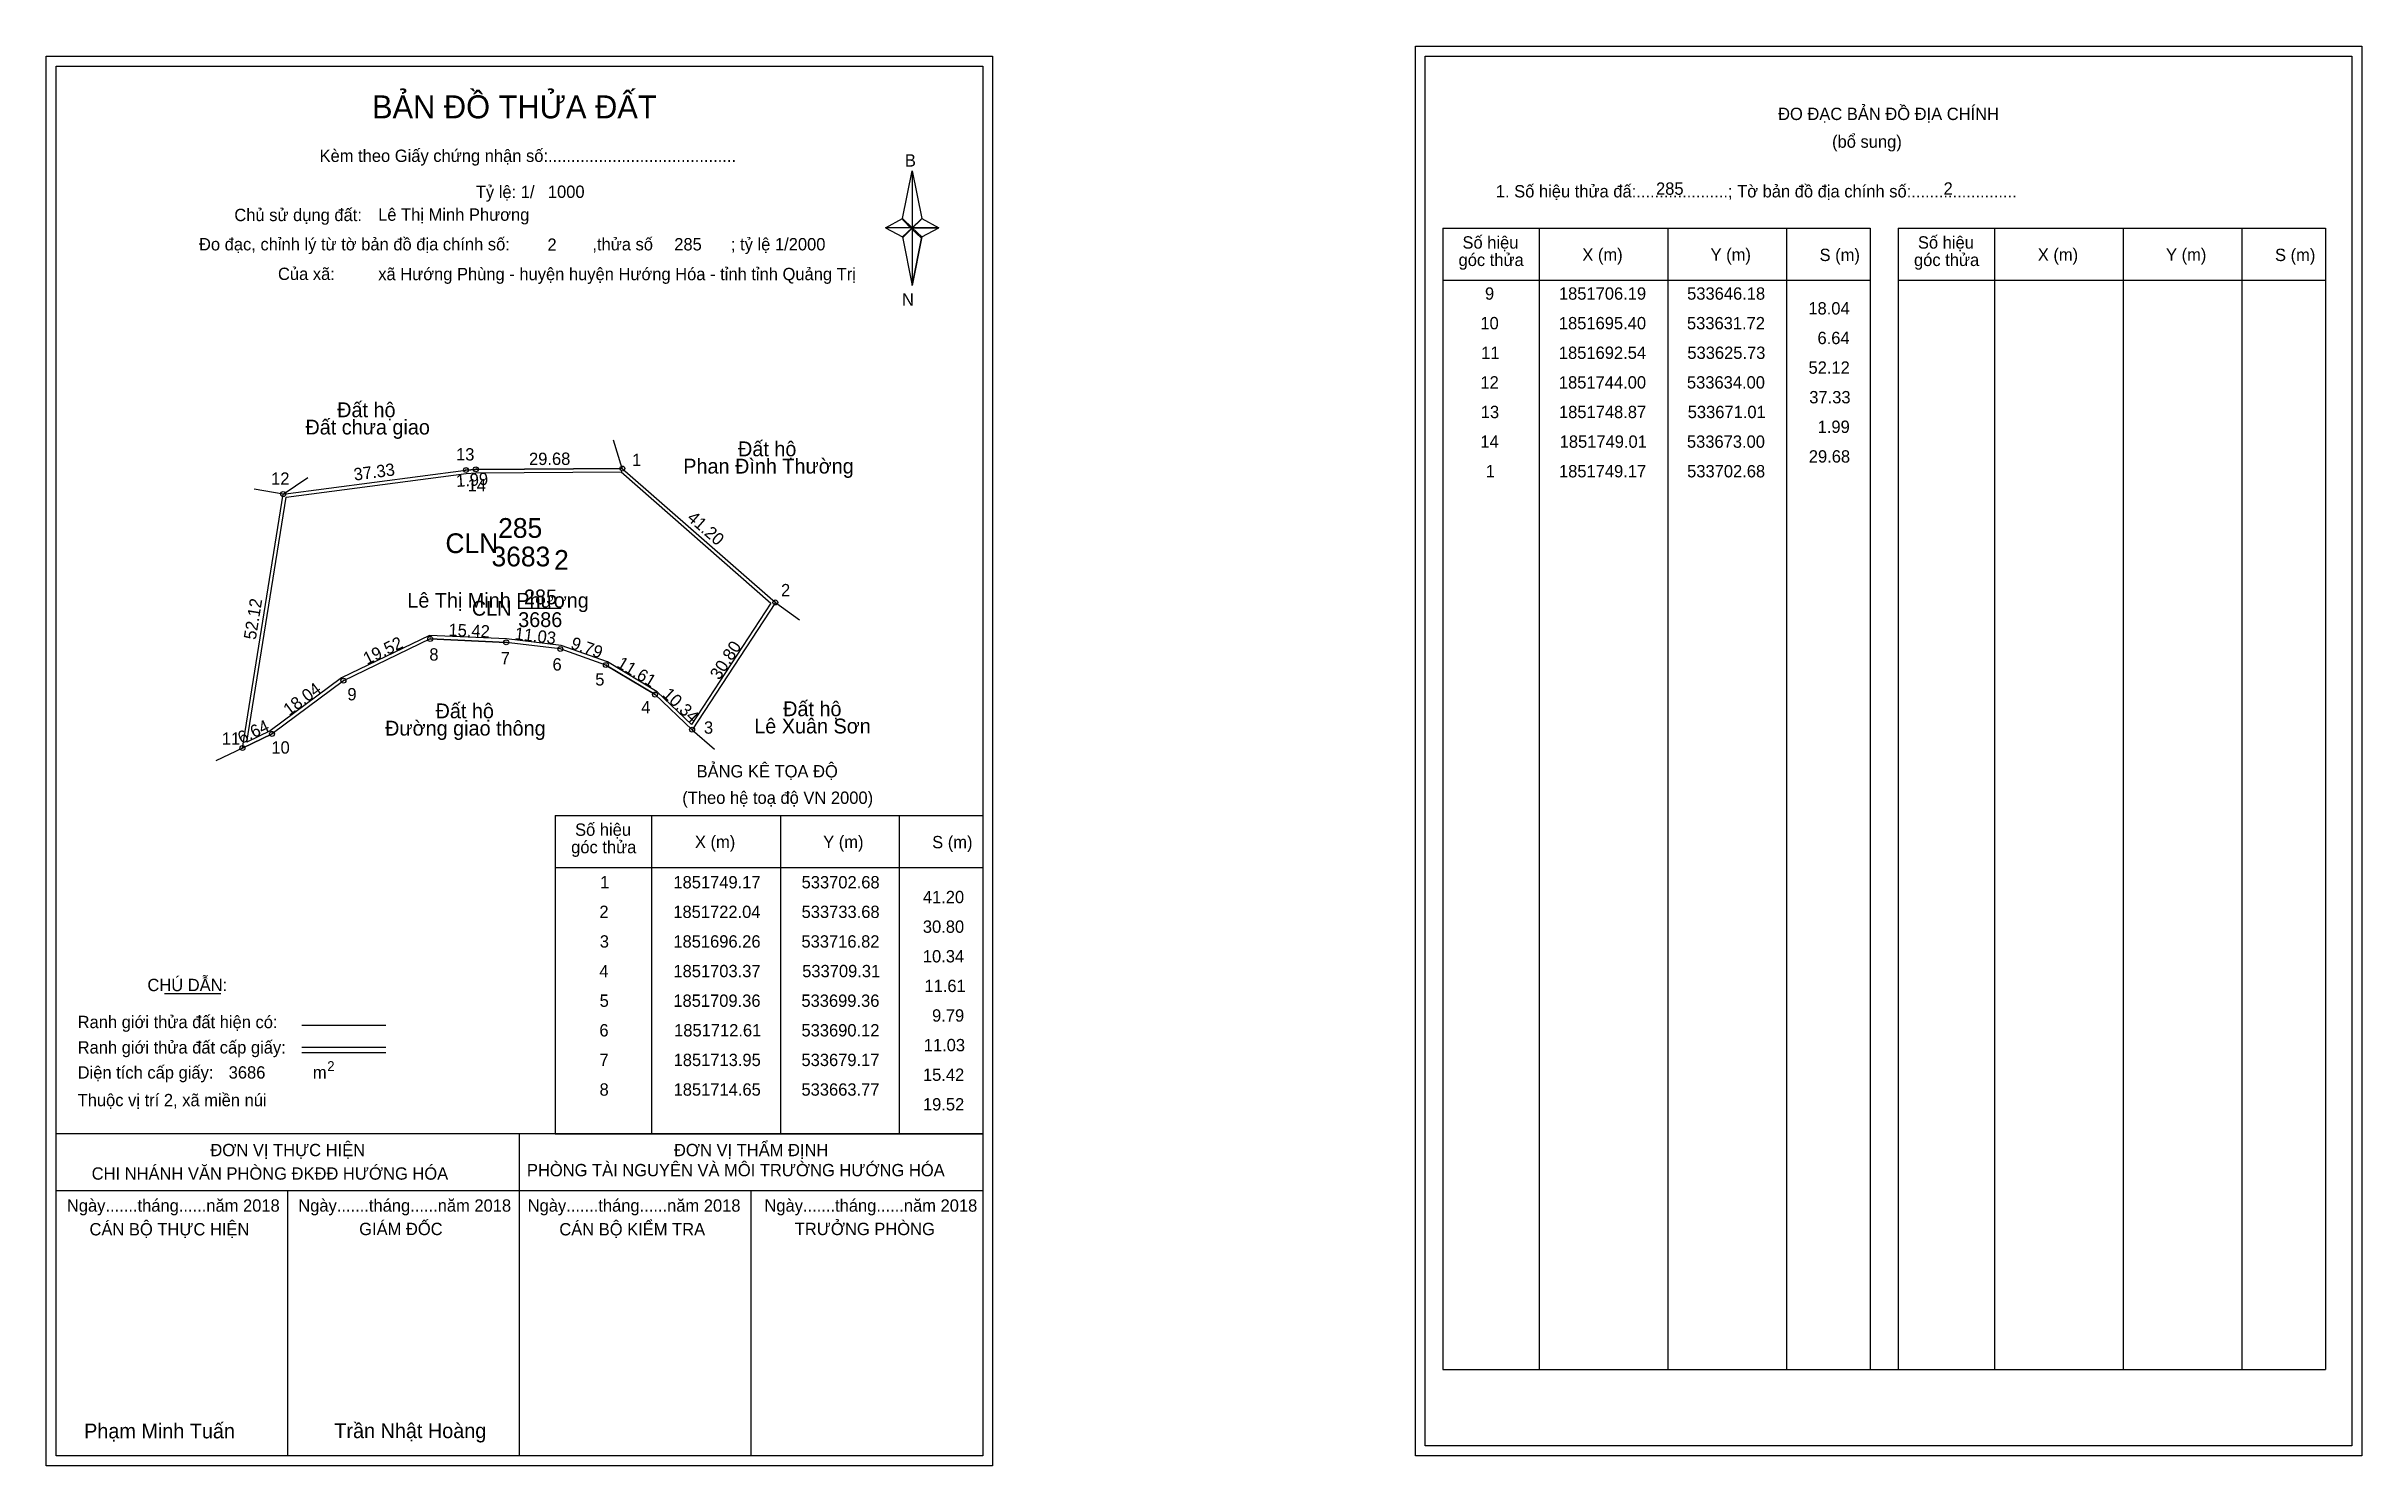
# Model space of a CAD drawing. Extents: x 533586 to 534055, y 1851547 to 1851835.
import ezdxf

# ---------------------------------------------------------------- set-up
doc = ezdxf.new("R2010")
doc.units = 0
for name, color, linetype in [('Level 1', 7, 'Continuous'), ('Level 10', 7, 'Continuous'), ('Level 11', 7, 'Continuous'), ('Level 13', 7, 'Continuous'), ('Level 2', 7, 'Continuous'), ('Level 27', 7, 'Continuous'), ('Level 3', 7, 'Continuous'), ('Level 36', 7, 'Continuous'), ('Level 4', 7, 'Continuous'), ('Level 49', 7, 'Continuous'), ('Level 5', 7, 'Continuous'), ('Level 53', 7, 'Continuous'), ('Level 55', 7, 'Continuous'), ('Level 6', 7, 'Continuous'), ('Level 63', 7, 'Continuous'), ('Level 7', 7, 'Continuous'), ('Level 9', 7, 'Continuous')]:
    doc.layers.add(name, color=color, linetype=linetype)

msp = doc.modelspace()

# ---------------------------------------------------------------- linework, layer by layer
at = {"layer": 'Level 1'}
for p, q in [((533588, 1851830.72), (533588, 1851830.72)), ((533865.32, 1851832.72), (533865.32, 1851832.72)), ((533759.42, 1851799.84), (533761.39, 1851809.48)), ((533761.39, 1851809.48), (533761.39, 1851797.95)), ((533761.39, 1851809.48), (533763.36, 1851799.84)), ((533755.98, 1851797.95), (533759.42, 1851799.84)), ((533759.42, 1851799.84), (533761.39, 1851797.95)), ((533761.24, 1851797.73), (533759.42, 1851799.62)), ((533761.39, 1851797.95), (533759.42, 1851796.11)), ((533761.24, 1851797.73), (533759.42, 1851795.89)), ((533759.42, 1851795.89), (533761.24, 1851797.73)), ((533763.21, 1851799.62), (533761.24, 1851797.73)), ((533761.24, 1851797.73), (533763.21, 1851799.62)), ((533763.21, 1851795.89), (533761.24, 1851797.73)), ((533763.36, 1851799.84), (533761.39, 1851797.95)), ((533761.39, 1851797.95), (533761.39, 1851786.25)), ((533761.39, 1851797.95), (533766.8, 1851797.95)), ((533761.39, 1851797.95), (533763.36, 1851796.11)), ((533763.36, 1851796.11), (533766.8, 1851797.95)), ((533868.86, 1851797.86), (533955.46, 1851797.86)), ((533888.45, 1851566.6), (533888.45, 1851797.86)), ((533914.52, 1851566.6), (533914.52, 1851797.86)), ((533938.49, 1851797.86), (533938.49, 1851566.6)), ((533955.46, 1851797.86), (533955.46, 1851566.6)), ((533961.11, 1851797.86), (534047.72, 1851797.86)), ((533980.7, 1851566.6), (533980.7, 1851797.86)), ((534006.78, 1851566.6), (534006.78, 1851797.86)), ((534030.75, 1851797.86), (534030.75, 1851566.6)), ((534047.72, 1851797.86), (534047.72, 1851566.6)), ((533759.42, 1851796.11), (533761.39, 1851786.25)), ((533763.36, 1851796.11), (533761.39, 1851786.25)), ((533868.86, 1851787.34), (533955.46, 1851787.34)), ((533961.11, 1851787.34), (534047.72, 1851787.34)), ((533689.1, 1851678.89), (533775.7, 1851678.89)), ((533708.69, 1851614.37), (533708.69, 1851678.89)), ((533734.76, 1851614.37), (533734.76, 1851678.89)), ((533758.73, 1851678.89), (533758.73, 1851614.37)), ((533689.1, 1851668.36), (533775.7, 1851668.36)), ((533609.92, 1851642.78), (533621.32, 1851642.78)), ((533637.78, 1851636.38), (533654.8, 1851636.38)), ((533637.78, 1851631.93), (533654.8, 1851631.93)), ((533637.78, 1851630.84), (533654.8, 1851630.84)), ((533694.83, 1851614.37), (533588, 1851614.37)), ((533775.7, 1851614.37), (533670.86, 1851614.37)), ((533681.85, 1851549.14), (533681.85, 1851614.37)), ((533689.1, 1851614.36), (533775.7, 1851614.36)), ((533775.7, 1851602.82), (533588, 1851602.82)), ((533634.92, 1851549.14), (533634.92, 1851602.82)), ((533728.77, 1851549.14), (533728.77, 1851602.82)), ((533868.86, 1851566.6), (534047.72, 1851566.6)), ((533775.7, 1851549.14), (533775.7, 1851549.14)), ((534053.02, 1851551.14), (534053.02, 1851551.14))]:
    msp.add_line(p, q, dxfattribs=at)
for points in [[(533759.42, 1851799.84), (533761.39, 1851809.48), (533761.39, 1851797.95)], [(533755.98, 1851797.95), (533759.42, 1851796.11), (533761.39, 1851797.95)], [(533761.39, 1851797.95), (533763.36, 1851799.84), (533766.8, 1851797.95)], [(533761.39, 1851797.95), (533761.39, 1851786.25), (533763.36, 1851796.11)]]:
    msp.add_lwpolyline(points, close=True, dxfattribs=at)
at = {"layer": 'Level 10'}
for p, q in [((533673, 1851749.01), (533671.01, 1851748.87)), ((533702.68, 1851749.17), (533673, 1851749.01)), ((533663.77, 1851714.65), (533679.17, 1851713.95)), ((533699.36, 1851709.36), (533709.31, 1851703.37)), ((533625.73, 1851692.54), (533631.72, 1851695.4))]:
    msp.add_line(p, q, dxfattribs=at)
for points in [[(533673, 1851749.01), (533702.68, 1851749.17), (533733.68, 1851722.04), (533716.82, 1851696.26), (533709.31, 1851703.37), (533699.36, 1851709.36), (533690.12, 1851712.61), (533679.17, 1851713.95), (533663.77, 1851714.65), (533646.18, 1851706.19), (533631.72, 1851695.4), (533625.73, 1851692.54), (533634, 1851744), (533671.01, 1851748.87)], [(533673.03, 1851748.31), (533702.42, 1851748.47), (533732.76, 1851721.91), (533716.69, 1851697.34), (533709.74, 1851703.93), (533699.66, 1851710), (533690.28, 1851713.3), (533679.23, 1851714.65), (533663.63, 1851715.36), (533645.82, 1851706.79), (533631.36, 1851696), (533626.63, 1851693.75), (533634.61, 1851743.37), (533671.08, 1851748.17)]]:
    msp.add_lwpolyline(points, close=True, dxfattribs=at)
at = {"layer": 'Level 11'}
for centre in [(533671.01, 1851748.87), (533673, 1851749.01), (533673, 1851749.01), (533702.68, 1851749.17), (533634, 1851744), (533733.68, 1851722.04), (533663.77, 1851714.65), (533679.17, 1851713.95), (533690.12, 1851712.61), (533699.36, 1851709.36), (533646.18, 1851706.19), (533709.31, 1851703.37), (533631.72, 1851695.4), (533716.82, 1851696.26), (533625.73, 1851692.54)]:
    msp.add_circle(centre, 0.5, dxfattribs=at)
at = {"layer": 'Level 27'}
for p, q in [((533702.68, 1851749.17), (533700.89, 1851754.9)), ((533634, 1851744), (533638.98, 1851747.35)), ((533634, 1851744), (533628.08, 1851744.96)), ((533733.68, 1851722.04), (533738.54, 1851718.51)), ((533716.82, 1851696.26), (533721.34, 1851692.31)), ((533625.73, 1851692.54), (533620.31, 1851689.97))]:
    msp.add_line(p, q, dxfattribs=at)
at = {"layer": 'Level 3'}
for p, q in [((533868.86, 1851797.86), (533868.86, 1851566.6)), ((533961.11, 1851797.86), (533961.11, 1851566.6)), ((533689.1, 1851678.89), (533689.1, 1851614.37))]:
    msp.add_line(p, q, dxfattribs=at)
at = {"layer": 'Level 63'}
for points in [[(533863.33, 1851834.72), (534055.03, 1851834.72), (534055.03, 1851549.14), (533863.33, 1851549.14)], [(533586, 1851832.72), (533777.7, 1851832.72), (533777.7, 1851547.14), (533586, 1851547.14)], [(533588, 1851830.72), (533775.7, 1851830.72), (533775.7, 1851549.14), (533588, 1851549.14)], [(533865.33, 1851832.72), (534053.03, 1851832.72), (534053.03, 1851551.14), (533865.33, 1851551.14)]]:
    msp.add_lwpolyline(points, close=True, dxfattribs=at)
at = {"layer": 'Level 9'}
msp.add_line((533681.59, 1851720.86), (533690.29, 1851720.86), dxfattribs=at)

# ---------------------------------------------------------------- texts
at = {"layer": 'Level 1'}
for s, height, p in [('BẢN ĐỒ THỬA ĐẤT', 4.6657, (533651.97, 1851820.12)), ('ĐO ĐẠC BẢN ĐỒ ĐỊA CHÍNH', 2.5, (533936.8, 1851819.78)), ('(bổ sung)', 2.5, (533947.74, 1851814.16)), ('Kèm theo Giấy chứng nhận số:.........................................', 2.5, (533641.35, 1851811.29)), ('B', 2.5, (533759.93, 1851810.35)), ('1. Số hiệu thửa đấ:....................; Tờ bản đồ địa chính số:.......................', 2.5, (533879.63, 1851804.1)), ('Chủ sử dụng đất:', 2.5, (533624.09, 1851799.3)), ('Đo đạc, chỉnh lý từ tờ bản đồ địa chính số:                  ,thửa số                 ; tỷ lệ 1/2000', 2.5, (533616.93, 1851793.37)), ('góc thửa', 2.5, (533872.08, 1851790.2)), ('Số hiệu', 2.5, (533872.87, 1851793.73)), ('X (m)', 2.5, (533897.15, 1851791.26)), ('Y (m)', 2.5, (533923.13, 1851791.26)), ('S (m)', 2.5, (533945.21, 1851791.21)), ('góc thửa', 2.5, (533964.34, 1851790.2)), ('Số hiệu', 2.5, (533965.13, 1851793.73)), ('X (m)', 2.5, (533989.41, 1851791.26)), ('Y (m)', 2.5, (534015.39, 1851791.26)), ('S (m)', 2.5, (534037.47, 1851791.21)), ('Của xã:', 2.5, (533632.93, 1851787.37)), ('N', 2.5, (533759.33, 1851782.18)), ('BẢNG KÊ TỌA ĐỘ', 2.5, (533717.73, 1851686.59)), ('(Theo hệ toạ độ VN 2000)', 2.5, (533714.83, 1851681.23)), ('Số hiệu', 2.5, (533693.11, 1851674.76)), ('X (m)', 2.5, (533717.39, 1851672.28)), ('Y (m)', 2.5, (533743.37, 1851672.28)), ('S (m)', 2.5, (533765.45, 1851672.23)), ('góc thửa', 2.5, (533692.32, 1851671.23)), ('CHÚ DẪN:', 2.5, (533606.48, 1851643.29)), ('Ranh giới thửa đất hiện có:', 2.5, (533592.35, 1851635.79)), ('Ranh giới thửa đất cấp giấy:', 2.5, (533592.35, 1851630.65)), ('Diện tích cấp giấy:', 2.5, (533592.35, 1851625.57)), ('2', 2, (533642.9, 1851627.1)), ('m', 2.5, (533640, 1851625.59)), ('Thuộc vị trí 2, xã miền núi', 2.5, (533592.35, 1851619.97)), ('ĐƠN VỊ THỰC HIỆN', 2.5, (533619.23, 1851609.85)), ('ĐƠN VỊ THẨM ĐỊNH', 2.5, (533713.14, 1851609.85)), ('CHI NHÁNH VĂN PHÒNG ĐKĐĐ HƯỚNG HÓA', 2.5, (533595.19, 1851605.09)), ('PHÒNG TÀI NGUYÊN VÀ MÔI TRƯỜNG HƯỚNG HÓA', 2.5, (533683.36, 1851605.78)), ('Ngày.......tháng......năm 2018', 2.5, (533590.17, 1851598.61)), ('Ngày.......tháng......năm 2018', 2.5, (533637.04, 1851598.61)), ('Ngày.......tháng......năm 2018', 2.5, (533683.51, 1851598.61)), ('Ngày.......tháng......năm 2018', 2.5, (533731.47, 1851598.61)), ('CÁN BỘ THỰC HIỆN', 2.5, (533594.75, 1851593.8)), ('GIÁM ĐỐC', 2.5, (533649.38, 1851593.86)), ('CÁN BỘ KIỂM TRA', 2.5, (533689.92, 1851593.8)), ('TRƯỞNG PHÒNG', 2.5, (533737.61, 1851593.86)), ('Phạm Minh Tuấn', 3, (533593.66, 1851552.68)), ('Trần Nhật Hoàng', 3, (533644.35, 1851552.73))]:
    msp.add_text(s, height=height, dxfattribs=at).set_placement(p)
at = {"layer": 'Level 11'}
msp.add_text('Tỷ lệ: 1/', height=2.5, dxfattribs=at).set_placement((533673.01, 1851803.98))
at = {"layer": 'Level 13'}
for s, p in [('CLN', (533672.2, 1851719.36)), ('285', (533682.76, 1851721.66)), ('3686', (533681.59, 1851717.06))]:
    msp.add_text(s, height=3, dxfattribs=at).set_placement(p)
at = {"layer": 'Level 2'}
msp.add_text('Lê Thị Minh Phương', height=3, dxfattribs=at).set_placement((533659.13, 1851720.98))
at = {"layer": 'Level 3'}
msp.add_text('CLN', height=4, dxfattribs=at).set_placement((533666.85, 1851732.04))
at = {"layer": 'Level 36'}
for s, p in [('Đất chưa giao', (533638.49, 1851756.07)), ('Đất hộ', (533644.92, 1851759.57)), ('Đất hộ', (533726.12, 1851751.66)), ('Phan Đình Thường', (533715.03, 1851748.16)), ('Đường giao thông', (533654.62, 1851695.07)), ('Đất hộ', (533664.85, 1851698.57)), ('Lê Xuân Sơn', (533729.41, 1851695.5)), ('Đất hộ', (533735.26, 1851699))]:
    msp.add_text(s, height=3, dxfattribs=at).set_placement(p)
at = {"layer": 'Level 4'}
msp.add_text('285', height=4, dxfattribs=at).set_placement((533677.53, 1851735.13))
at = {"layer": 'Level 49'}
for s, rotation, p in [('37.33', 7.4963, (533648.43, 1851746.71)), ('29.68', 0.3089, (533683.79, 1851749.87)), ('1.99', 4.0242, (533669.09, 1851745.43)), ('41.20', 318.8088, (533715.63, 1851738.9)), ('52.12', 80.8702, (533628.43, 1851714.37)), ('15.42', 357.3974, (533667.43, 1851715.28)), ('11.03', 353.0232, (533680.77, 1851714.56)), ('19.52', 25.6855, (533650.95, 1851709.37)), ('9.79', 340.6216, (533692.03, 1851712.79)), ('30.80', 56.8155, (533722.34, 1851706.17)), ('11.61', 328.9516, (533701.38, 1851709.08)), ('18.04', 36.7302, (533635.19, 1851698.99)), ('10.34', 316.5672, (533710.64, 1851703.21)), ('6.64', 25.5227, (533625.52, 1851693.33))]:
    msp.add_text(s, height=2.5, rotation=rotation, dxfattribs=at).set_placement(p)
at = {"layer": 'Level 5'}
msp.add_text('3683', height=4, dxfattribs=at).set_placement((533676.18, 1851729.35))
at = {"layer": 'Level 53'}
for s, p in [('9', (533877.43, 1851783.38)), ('1851706.19', (533892.41, 1851783.38)), ('533646.18', (533918.38, 1851783.38)), ('18.04', (533942.94, 1851780.38)), ('10', (533876.5, 1851777.38)), ('1851695.40', (533892.4, 1851777.38)), ('533631.72', (533918.35, 1851777.38)), ('11', (533876.66, 1851771.38)), ('1851692.54', (533892.4, 1851771.38)), ('533625.73', (533918.43, 1851771.38)), ('6.64', (533944.79, 1851774.38)), ('52.12', (533942.97, 1851768.38)), ('12', (533876.51, 1851765.38)), ('1851744.00', (533892.4, 1851765.38)), ('533634.00', (533918.34, 1851765.38)), ('37.33', (533943.12, 1851762.38)), ('13', (533876.58, 1851759.38)), ('1851748.87', (533892.42, 1851759.38)), ('533671.01', (533918.5, 1851759.38)), ('14', (533876.49, 1851753.38)), ('1851749.01', (533892.56, 1851753.38)), ('533673.00', (533918.34, 1851753.38)), ('1.99', (533944.82, 1851756.38)), ('1', (533877.58, 1851747.38)), ('1851749.17', (533892.42, 1851747.38)), ('533702.68', (533918.38, 1851747.38)), ('29.68', (533943.03, 1851750.38)), ('1', (533698.19, 1851664.11)), ('1851749.17', (533713.03, 1851664.11)), ('533702.68', (533739, 1851664.11)), ('2', (533698.04, 1851658.11)), ('1851722.04', (533713.01, 1851658.11)), ('533733.68', (533739, 1851658.11)), ('41.20', (533763.56, 1851661.11)), ('30.80', (533763.56, 1851655.11)), ('3', (533698.12, 1851652.11)), ('1851696.26', (533713.02, 1851652.11)), ('533716.82', (533738.97, 1851652.11)), ('10.34', (533763.56, 1851649.11)), ('4', (533698.03, 1851646.11)), ('1851703.37', (533713.03, 1851646.11)), ('533709.31', (533739.12, 1851646.11)), ('5', (533698.09, 1851640.11)), ('1851709.36', (533713.02, 1851640.11)), ('533699.36', (533738.96, 1851640.11)), ('11.61', (533763.88, 1851643.11)), ('9.79', (533765.43, 1851637.11)), ('6', (533698.04, 1851634.11)), ('1851712.61', (533713.17, 1851634.11)), ('533690.12', (533738.97, 1851634.11)), ('11.03', (533763.74, 1851631.11)), ('7', (533698.05, 1851628.11)), ('1851713.95', (533713.07, 1851628.11)), ('533679.17', (533738.97, 1851628.11)), ('8', (533698.07, 1851622.11)), ('1851714.65', (533713.07, 1851622.11)), ('533663.77', (533738.97, 1851622.11)), ('15.42', (533763.58, 1851625.11)), ('19.52', (533763.58, 1851619.11))]:
    msp.add_text(s, height=2.5, dxfattribs=at).set_placement(p)
at = {"layer": 'Level 55'}
for s, height, p in [('13', 0.4, (533670.74, 1851748.87)), ('0', 0.11, (533670.97, 1851748.76)), ('14', 0.4, (533672.71, 1851749.01)), ('0', 0.11, (533672.96, 1851748.9)), ('1', 0.4, (533702.57, 1851749.17)), ('0', 0.11, (533702.64, 1851749.06)), ('0', 0.11, (533702.64, 1851749.06)), ('12', 0.4, (533633.72, 1851744)), ('0', 0.11, (533633.96, 1851743.89)), ('0', 0.11, (533633.96, 1851743.89)), ('0', 0.11, (533633.96, 1851743.89)), ('2', 0.4, (533733.54, 1851722.04)), ('105', 0.11, (533733.56, 1851721.93)), ('0', 0.11, (533733.64, 1851721.93)), ('8', 0.4, (533663.64, 1851714.65)), ('0', 0.11, (533663.73, 1851714.54)), ('0', 0.11, (533663.73, 1851714.54)), ('7', 0.4, (533679.04, 1851713.95)), ('0', 0.11, (533679.13, 1851713.84)), ('0', 0.11, (533679.13, 1851713.84)), ('6', 0.4, (533689.98, 1851712.61)), ('0', 0.11, (533690.08, 1851712.5)), ('0', 0.11, (533690.08, 1851712.5)), ('5', 0.4, (533699.23, 1851709.36)), ('0', 0.11, (533699.32, 1851709.25)), ('0', 0.11, (533699.32, 1851709.25)), ('9', 0.4, (533646.04, 1851706.19)), ('0', 0.11, (533646.14, 1851706.08)), ('0', 0.11, (533646.14, 1851706.08)), ('4', 0.4, (533709.17, 1851703.37)), ('0', 0.11, (533709.27, 1851703.26)), ('0', 0.11, (533709.27, 1851703.26)), ('10', 0.4, (533631.44, 1851695.4)), ('0', 0.11, (533631.68, 1851695.29)), ('0', 0.11, (533631.68, 1851695.29)), ('105', 0.11, (533716.7, 1851696.15)), ('3', 0.4, (533716.7, 1851696.26)), ('0', 0.11, (533716.78, 1851696.15)), ('0', 0.11, (533716.78, 1851696.15)), ('11', 0.4, (533625.47, 1851692.54)), ('0', 0.11, (533625.69, 1851692.43)), ('0', 0.11, (533625.69, 1851692.43)), ('0', 0.11, (533625.69, 1851692.43)), ('0', 0.11, (533625.69, 1851692.43))]:
    msp.add_text(s, height=height, dxfattribs=at).set_placement(p)
at = {"layer": 'Level 6'}
for s, p in [('1000', (533687.6, 1851804)), ('285', (533912.08, 1851804.64)), ('2', (533970.33, 1851804.66)), ('Lê Thị Minh Phương', (533653.22, 1851799.37)), ('2', (533687.52, 1851793.28)), ('285', (533713.2, 1851793.36)), ('xã Hướng Phùng - huyện huyện Hướng Hóa - tỉnh tỉnh Quảng Trị', (533653.24, 1851787.33)), ('3686', (533622.94, 1851625.57))]:
    msp.add_text(s, height=2.5, dxfattribs=at).set_placement(p)
at = {"layer": 'Level 7'}
msp.add_text('2', height=4, dxfattribs=at).set_placement((533688.87, 1851728.66))
at = {"layer": 'Level 9'}
for s, p in [('13', (533669, 1851750.8)), ('1', (533704.66, 1851749.67)), ('12', (533631.54, 1851745.88)), ('14', (533671.34, 1851744.56)), ('2', (533734.83, 1851723.29)), ('8', (533663.59, 1851710.26)), ('7', (533678.06, 1851709.51)), ('6', (533688.54, 1851708.24)), ('5', (533697.2, 1851705.21)), ('9', (533646.99, 1851702.2)), ('4', (533706.51, 1851699.57)), ('11', (533621.55, 1851693.21)), ('10', (533631.59, 1851691.41)), ('3', (533719.22, 1851695.45))]:
    msp.add_text(s, height=2.5, dxfattribs=at).set_placement(p)

doc.saveas('drawing.dxf')
